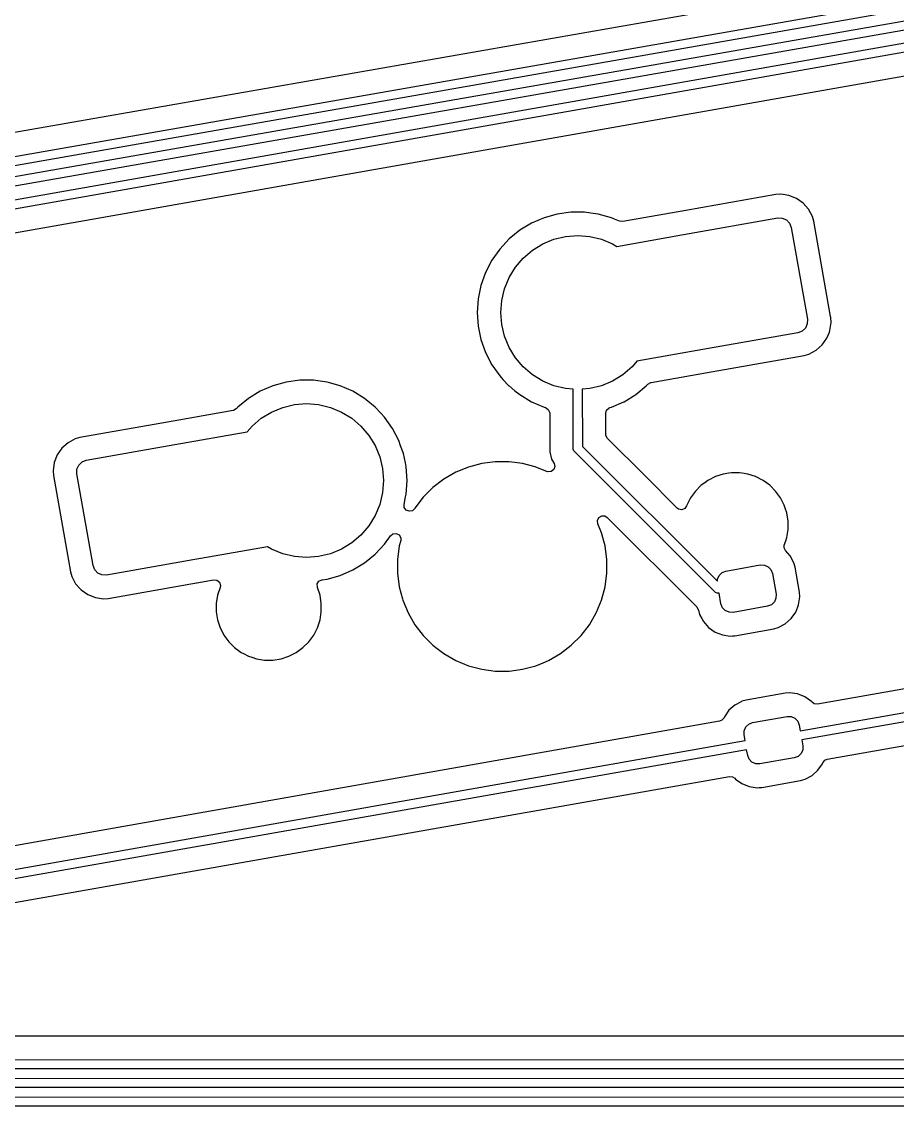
# Model space of a CAD drawing. Header units: millimetres. Extents: x 46 to 4458, y 59 to 1499.
# Drawn here: x 1882.48 to 1901.25, y 905.63 to 928.88 of the extents above; entities that cross this region are included whole.
import ezdxf

# ---------------------------------------------------------------- set-up
doc = ezdxf.new("R2010")
doc.units = ezdxf.units.MM
doc.layers.add('BLACK', color=7, linetype='Continuous')

msp = doc.modelspace()

# ---------------------------------------------------------------- linework, layer by layer
at = {"layer": 'BLACK', "linetype": 'Continuous'}
for p, q in [((1930.37297, 934.91591), (1868.2609, 924.04169)), ((1863.09959, 922.62802), (1930.49087, 934.42844)), ((1930.50655, 934.23009), (1863.15344, 922.43635)), ((1863.29959, 922.22802), (1930.69087, 934.02844)), ((1930.70655, 933.83009), (1863.35324, 922.03632)), ((1863.49953, 921.74565), (1930.89076, 933.62842)), ((1930.90663, 933.43008), (1863.55325, 921.55398)), ((1863.83731, 921.09584), (1930.94996, 932.92756)), ((1898.64792, 925.17458), (1896.7166, 924.83404)), ((1898.75096, 925.18209), (1898.64792, 925.17458)), ((1898.80221, 925.17458), (1898.75096, 925.18209)), ((1898.75096, 925.18209), (1898.75096, 925.18209)), ((1898.92456, 925.15666), (1898.80221, 925.17458)), ((1899.0876, 925.09189), (1898.92456, 925.15666)), ((1899.23131, 924.99126), (1899.0876, 925.09189)), ((1899.34795, 924.8602), (1899.23131, 924.99126)), ((1899.23131, 924.99126), (1899.23131, 924.99126)), ((1899.23131, 924.99126), (1899.23131, 924.99126)), ((1893.95858, 924.75799), (1893.67529, 924.67862)), ((1893.95859, 924.75799), (1893.95858, 924.75799)), ((1894.25004, 924.79805), (1893.95859, 924.75799)), ((1894.54424, 924.79805), (1894.25004, 924.79805)), ((1894.25004, 924.79805), (1894.25004, 924.79805)), ((1894.6778, 924.77969), (1894.54424, 924.79805)), ((1894.54424, 924.79805), (1894.54424, 924.79805)), ((1894.8357, 924.75799), (1894.6778, 924.77969)), ((1895.11898, 924.67862), (1894.8357, 924.75799)), ((1894.8357, 924.75799), (1894.8357, 924.75799)), ((1894.8357, 924.75799), (1894.8357, 924.75799)), ((1896.71659, 924.83404), (1895.3625, 924.59527)), ((1896.7166, 924.83404), (1896.71659, 924.83404)), ((1899.43121, 924.70577), (1899.34795, 924.8602)), ((1899.4594, 924.60637), (1899.43121, 924.70577)), ((1893.40546, 924.56141), (1893.15409, 924.40855)), ((1893.67529, 924.67862), (1893.40546, 924.56141)), ((1893.40546, 924.56141), (1893.40546, 924.56141)), ((1895.1833, 924.65068), (1895.11898, 924.67862)), ((1895.29163, 924.60363), (1895.1833, 924.65068)), ((1895.29306, 924.60302), (1895.29163, 924.60363)), ((1895.3625, 924.59527), (1895.29306, 924.60302)), ((1896.66672, 924.31702), (1898.68558, 924.673)), ((1898.68558, 924.673), (1898.7831, 924.67087)), ((1898.7831, 924.67087), (1898.87238, 924.63159)), ((1898.87238, 924.63159), (1898.93984, 924.56112)), ((1898.93984, 924.56112), (1898.97519, 924.47021)), ((1898.97519, 924.47021), (1899.32249, 922.5006)), ((1899.81956, 922.56381), (1899.4594, 924.60637)), ((1893.15409, 924.40855), (1892.92588, 924.22289)), ((1893.88726, 924.21679), (1894.13902, 924.27724)), ((1894.13902, 924.27724), (1894.39714, 924.29755)), ((1894.39714, 924.29755), (1894.65526, 924.27724)), ((1894.65526, 924.27724), (1894.90702, 924.21679)), ((1895.2334, 924.06429), (1896.66672, 924.31702)), ((1896.66672, 924.31702), (1896.66672, 924.31702)), ((1892.72507, 924.00788), (1892.55542, 923.76754)), ((1892.92588, 924.22289), (1892.72507, 924.00788)), ((1893.42729, 923.98243), (1893.64806, 924.11771)), ((1893.64806, 924.11771), (1893.88726, 924.21679)), ((1894.90702, 924.21679), (1895.14622, 924.11771)), ((1895.14622, 924.11771), (1895.2334, 924.06429)), ((1892.55542, 923.76753), (1892.42007, 923.50631)), ((1892.55542, 923.76754), (1892.55542, 923.76753)), ((1893.06226, 923.6174), (1893.23041, 923.81428)), ((1893.23041, 923.81428), (1893.42729, 923.98243)), ((1892.92698, 923.39664), (1893.06226, 923.6174)), ((1892.42007, 923.50631), (1892.32155, 923.22911)), ((1892.8279, 923.15743), (1892.92698, 923.39664)), ((1892.32154, 923.2291), (1892.26169, 922.94107)), ((1892.32155, 923.22911), (1892.32154, 923.2291)), ((1892.76745, 922.90567), (1892.8279, 923.15743)), ((1892.26169, 922.94106), (1892.24162, 922.64755)), ((1892.26169, 922.94107), (1892.26169, 922.94106)), ((1892.74714, 922.64755), (1892.76745, 922.90567)), ((1892.24162, 922.64755), (1892.26169, 922.35404)), ((1892.76745, 922.38943), (1892.74714, 922.64755)), ((1892.8279, 922.13767), (1892.76745, 922.38943)), ((1899.32036, 922.40307), (1899.28107, 922.31379)), ((1899.32249, 922.5006), (1899.32036, 922.40307)), ((1899.80615, 922.26162), (1899.83157, 922.43521)), ((1899.82407, 922.53826), (1899.81956, 922.56381)), ((1899.83157, 922.43521), (1899.82407, 922.53826)), ((1892.26169, 922.35404), (1892.26169, 922.35404)), ((1892.26169, 922.35404), (1892.32154, 922.06601)), ((1899.1197, 922.21098), (1897.19932, 921.87237)), ((1899.21061, 922.24634), (1899.1197, 922.21098)), ((1899.28107, 922.31379), (1899.21061, 922.24634)), ((1899.74137, 922.09857), (1899.79214, 922.22637)), ((1899.79214, 922.22637), (1899.80614, 922.26162)), ((1899.80614, 922.26162), (1899.80614, 922.26162)), ((1899.80614, 922.26162), (1899.80615, 922.26162)), ((1892.32154, 922.06601), (1892.32155, 922.06599)), ((1892.32155, 922.06599), (1892.42007, 921.78879)), ((1892.92698, 921.89847), (1892.8279, 922.13767)), ((1899.50968, 921.83823), (1899.64074, 921.95486)), ((1899.64074, 921.95486), (1899.74137, 922.09857)), ((1892.42007, 921.78879), (1892.55542, 921.52757)), ((1893.06226, 921.67771), (1892.92698, 921.89847)), ((1893.23041, 921.48083), (1893.06226, 921.67771)), ((1897.19932, 921.87237), (1895.6676, 921.60229)), ((1897.1385, 921.35342), (1899.25585, 921.72677)), ((1897.19932, 921.87237), (1897.19932, 921.87237)), ((1899.25585, 921.72677), (1899.35526, 921.75496)), ((1899.35526, 921.75496), (1899.50968, 921.83823)), ((1892.55542, 921.52757), (1892.55542, 921.52757)), ((1892.55542, 921.52757), (1892.72507, 921.28723)), ((1893.42729, 921.31267), (1893.23041, 921.48083)), ((1895.56387, 921.48083), (1895.36699, 921.31267)), ((1895.6676, 921.60229), (1895.56387, 921.48083)), ((1892.72507, 921.28723), (1892.79594, 921.21135)), ((1892.79594, 921.21135), (1892.92371, 921.07454)), ((1893.64806, 921.17739), (1893.42729, 921.31267)), ((1895.36699, 921.31267), (1895.14622, 921.17739)), ((1895.97321, 921.14795), (1897.1385, 921.35342)), ((1897.1385, 921.35342), (1897.1385, 921.35342)), ((1887.86283, 921.07454), (1887.593, 920.95734)), ((1888.14612, 921.15391), (1887.86283, 921.07454)), ((1888.43758, 921.19397), (1888.14612, 921.15391)), ((1888.14612, 921.15391), (1888.14612, 921.15391)), ((1888.73178, 921.19397), (1888.43758, 921.19397)), ((1888.43758, 921.19397), (1888.43758, 921.19397)), ((1888.8775, 921.17394), (1888.73178, 921.19397)), ((1888.73178, 921.19397), (1888.73178, 921.19397)), ((1889.02323, 921.15391), (1888.8775, 921.17394)), ((1889.02324, 921.15391), (1889.02323, 921.15391)), ((1889.02323, 921.15391), (1889.02323, 921.15391)), ((1889.30652, 921.07454), (1889.02324, 921.15391)), ((1889.57635, 920.95734), (1889.30652, 921.07454)), ((1892.92371, 921.07454), (1892.92588, 921.07221)), ((1892.92588, 921.07221), (1893.05118, 920.97028)), ((1893.88726, 921.07831), (1893.64806, 921.17739)), ((1894.13902, 921.01787), (1893.88726, 921.07831)), ((1894.29822, 921.00534), (1894.13902, 921.01787)), ((1894.29906, 919.71811), (1894.29822, 921.00534)), ((1894.65526, 921.01787), (1894.49631, 921.00536)), ((1894.49631, 921.00536), (1894.49711, 919.7757)), ((1894.90702, 921.07831), (1894.65526, 921.01787)), ((1895.14622, 921.17739), (1894.90702, 921.07831)), ((1895.64019, 920.88655), (1895.8684, 921.07222)), ((1895.8684, 921.07222), (1895.90413, 921.11048)), ((1895.90413, 921.11048), (1895.96427, 921.14603)), ((1895.96427, 921.14603), (1895.97321, 921.14795)), ((1887.34163, 920.80448), (1887.11342, 920.61881)), ((1887.593, 920.95733), (1887.34163, 920.80448)), ((1887.593, 920.95734), (1887.593, 920.95733)), ((1889.57636, 920.95733), (1889.57635, 920.95734)), ((1889.82772, 920.80448), (1889.57636, 920.95733)), ((1889.82772, 920.80447), (1889.82772, 920.80448)), ((1889.82773, 920.80447), (1889.82772, 920.80447)), ((1889.86256, 920.77613), (1889.82773, 920.80447)), ((1890.05593, 920.61881), (1889.86256, 920.77613)), ((1893.05118, 920.97028), (1893.15409, 920.88655)), ((1893.15409, 920.88655), (1893.15409, 920.88655)), ((1893.15409, 920.88655), (1893.15409, 920.88655)), ((1893.15409, 920.88655), (1893.40546, 920.73369)), ((1895.39088, 920.73495), (1895.64019, 920.88655)), ((1887.0086, 920.54307), (1885.84485, 920.33787)), ((1887.01754, 920.54499), (1887.0086, 920.54307)), ((1887.07769, 920.58055), (1887.01754, 920.54499)), ((1887.11342, 920.61881), (1887.07769, 920.58055)), ((1887.11342, 920.61881), (1887.11342, 920.61881)), ((1887.61483, 920.37835), (1887.83559, 920.51363)), ((1887.83559, 920.51363), (1888.0748, 920.61272)), ((1888.0748, 920.61272), (1888.32656, 920.67316)), ((1888.32656, 920.67316), (1888.58468, 920.69347)), ((1888.58468, 920.69347), (1888.84279, 920.67316)), ((1888.84279, 920.67316), (1889.09456, 920.61272)), ((1889.09456, 920.61272), (1889.33376, 920.51363)), ((1889.33376, 920.51363), (1889.55452, 920.37835)), ((1890.05594, 920.61881), (1890.05593, 920.61881)), ((1890.1802, 920.48575), (1890.05594, 920.61881)), ((1890.05594, 920.61881), (1890.05594, 920.61881)), ((1893.40546, 920.73369), (1893.40546, 920.73369)), ((1893.40546, 920.73369), (1893.6753, 920.61648)), ((1893.6753, 920.61648), (1893.70609, 920.60786)), ((1893.70609, 920.60786), (1893.76534, 920.57082)), ((1893.76534, 920.57082), (1893.79515, 920.50763)), ((1894.99764, 920.48845), (1895.01733, 920.55549)), ((1895.01733, 920.55549), (1895.07013, 920.60125)), ((1895.07013, 920.60125), (1895.08819, 920.60786)), ((1895.08819, 920.60786), (1895.11898, 920.61648)), ((1895.11898, 920.61648), (1895.38882, 920.73369)), ((1895.11898, 920.61648), (1895.11898, 920.61648)), ((1895.38882, 920.73369), (1895.39088, 920.73495)), ((1895.38882, 920.73369), (1895.38882, 920.73369)), ((1885.60461, 920.29551), (1883.72597, 919.96426)), ((1885.84332, 920.3376), (1885.60461, 920.29551)), ((1885.84485, 920.33787), (1885.84332, 920.3376)), ((1885.84332, 920.3376), (1885.84332, 920.3376)), ((1885.84485, 920.33787), (1885.84485, 920.33787)), ((1887.41795, 920.2102), (1887.61483, 920.37835)), ((1889.55452, 920.37835), (1889.7514, 920.2102)), ((1890.25674, 920.4038), (1890.1802, 920.48575)), ((1890.42639, 920.16346), (1890.25674, 920.4038)), ((1893.79515, 920.50763), (1893.79664, 920.48845)), ((1893.79664, 920.48845), (1893.79664, 919.8236)), ((1894.99764, 920.03702), (1894.99764, 920.48845)), ((1885.75788, 919.81432), (1887.31421, 920.08874)), ((1887.31421, 920.08874), (1887.41795, 920.2102)), ((1889.7514, 920.2102), (1889.91956, 920.01332)), ((1890.4264, 920.16345), (1890.42639, 920.16346)), ((1890.56175, 919.90224), (1890.4264, 920.16345)), ((1890.4264, 920.16345), (1890.4264, 920.16345)), ((1883.47213, 919.8528), (1883.34108, 919.73617)), ((1883.47214, 919.8528), (1883.47213, 919.8528)), ((1883.47213, 919.8528), (1883.47213, 919.8528)), ((1883.47213, 919.8528), (1883.47213, 919.8528)), ((1883.62656, 919.93606), (1883.47214, 919.8528)), ((1883.72596, 919.96426), (1883.62656, 919.93607)), ((1883.62656, 919.93607), (1883.62656, 919.93607)), ((1883.62656, 919.93607), (1883.62656, 919.93606)), ((1883.72597, 919.96426), (1883.72596, 919.96426)), ((1883.86212, 919.48004), (1885.75788, 919.81432)), ((1889.91956, 920.01332), (1890.05484, 919.79256)), ((1890.60211, 919.78867), (1890.56175, 919.90224)), ((1893.79664, 919.8236), (1893.79664, 919.82358)), ((1893.79664, 919.82358), (1893.79664, 919.65787)), ((1895.00047, 920.01067), (1894.99764, 920.03702)), ((1895.03396, 919.94934), (1895.00047, 920.01067)), ((1895.8334, 919.1499), (1895.03396, 919.94934)), ((1883.24044, 919.59245), (1883.17567, 919.42941)), ((1883.24045, 919.59246), (1883.24044, 919.59245)), ((1883.34107, 919.73617), (1883.24045, 919.59246)), ((1883.34108, 919.73617), (1883.34107, 919.73617)), ((1890.05484, 919.79256), (1890.15392, 919.55335)), ((1890.66027, 919.62503), (1890.60211, 919.78867)), ((1890.66027, 919.62502), (1890.66027, 919.62503)), ((1890.70259, 919.42137), (1890.66027, 919.62502)), ((1893.79664, 919.65787), (1893.79664, 919.65787)), ((1893.79664, 919.65787), (1893.83756, 919.50514)), ((1894.29906, 919.71742), (1894.29906, 919.71811)), ((1894.31399, 919.68137), (1894.29906, 919.71742)), ((1894.32643, 919.66622), (1894.31399, 919.68137)), ((1897.35175, 916.64361), (1894.32643, 919.66622)), ((1894.49711, 919.7757), (1897.39124, 916.88417)), ((1883.17567, 919.42941), (1883.15024, 919.25582)), ((1883.66146, 919.28795), (1883.70075, 919.37724)), ((1883.70075, 919.37724), (1883.77121, 919.44469)), ((1883.77121, 919.44469), (1883.86212, 919.48004)), ((1890.15392, 919.55335), (1890.21436, 919.30159)), ((1890.72013, 919.33698), (1890.70259, 919.42137)), ((1892.33906, 919.40966), (1892.05487, 919.33351)), ((1892.63074, 919.44806), (1892.33906, 919.40966)), ((1892.63075, 919.44806), (1892.63074, 919.44806)), ((1892.63076, 919.44806), (1892.63075, 919.44806)), ((1892.92497, 919.44806), (1892.63076, 919.44806)), ((1892.92498, 919.44806), (1892.92497, 919.44806)), ((1892.92497, 919.44806), (1892.92497, 919.44806)), ((1893.21666, 919.40966), (1892.92498, 919.44806)), ((1893.48789, 919.33698), (1893.21666, 919.40966)), ((1893.21666, 919.40966), (1893.21666, 919.40966)), ((1893.21666, 919.40966), (1893.21666, 919.40966)), ((1893.83756, 919.50514), (1893.85958, 919.467)), ((1893.85958, 919.467), (1893.85958, 919.467)), ((1893.85958, 919.467), (1893.85959, 919.467)), ((1893.85959, 919.467), (1893.89099, 919.41261)), ((1893.89099, 919.41261), (1893.90746, 919.34471)), ((1883.15024, 919.25582), (1883.15775, 919.15277)), ((1883.15775, 919.15277), (1883.52242, 917.08466)), ((1883.65933, 919.19043), (1883.66146, 919.28795)), ((1884.00663, 917.22081), (1883.65933, 919.19043)), ((1890.21436, 919.30159), (1890.23468, 919.04347)), ((1890.7402, 919.04347), (1890.72013, 919.33698)), ((1891.78305, 919.22092), (1891.52827, 919.07382)), ((1891.78307, 919.22093), (1891.78305, 919.22092)), ((1892.05487, 919.33351), (1891.78307, 919.22093)), ((1893.50086, 919.33351), (1893.48789, 919.33698)), ((1893.73615, 919.23605), (1893.50086, 919.33351)), ((1893.76013, 919.22885), (1893.73615, 919.23605)), ((1893.82968, 919.23549), (1893.76013, 919.22885)), ((1893.8846, 919.27868), (1893.82968, 919.23549)), ((1893.90746, 919.34471), (1893.8846, 919.27868)), ((1896.52781, 918.45549), (1895.8334, 919.1499)), ((1897.34864, 919.12884), (1897.19079, 919.04841)), ((1897.51713, 919.18358), (1897.34864, 919.12884)), ((1897.34864, 919.12884), (1897.34864, 919.12884)), ((1897.63596, 919.2024), (1897.51713, 919.18358)), ((1897.69211, 919.21129), (1897.63596, 919.2024)), ((1897.86926, 919.21129), (1897.69211, 919.21129)), ((1897.92541, 919.2024), (1897.86926, 919.21129)), ((1898.04424, 919.18358), (1897.92541, 919.2024)), ((1898.21272, 919.12884), (1898.04424, 919.18358)), ((1898.21273, 919.12884), (1898.21272, 919.12884)), ((1898.36158, 919.05299), (1898.21273, 919.12884)), ((1890.23468, 919.04347), (1890.21436, 918.78536)), ((1890.72013, 918.74996), (1890.7402, 919.04347)), ((1891.29484, 918.89471), (1891.08682, 918.68668)), ((1891.29485, 918.89471), (1891.29484, 918.89471)), ((1891.52826, 919.07381), (1891.29485, 918.89471)), ((1891.52827, 919.07382), (1891.52826, 919.07381)), ((1897.04747, 918.94428), (1896.9222, 918.81901)), ((1897.12038, 918.99725), (1897.04747, 918.94428)), ((1897.04747, 918.94428), (1897.04747, 918.94428)), ((1897.04747, 918.94428), (1897.04747, 918.94428)), ((1897.19079, 919.04841), (1897.12038, 918.99725)), ((1898.37057, 919.04841), (1898.36158, 919.05299)), ((1898.5139, 918.94428), (1898.37057, 919.04841)), ((1898.63917, 918.81901), (1898.5139, 918.94428)), ((1890.21436, 918.78536), (1890.15392, 918.5336)), ((1890.67529, 918.53422), (1890.70907, 918.69675)), ((1890.70907, 918.69675), (1890.72013, 918.74996)), ((1891.08681, 918.68667), (1890.90771, 918.45327)), ((1891.08682, 918.68668), (1891.08681, 918.68667)), ((1896.81807, 918.67569), (1896.73764, 918.51784)), ((1896.87942, 918.76013), (1896.81807, 918.67569)), ((1896.9222, 918.81901), (1896.87942, 918.76013)), ((1896.9222, 918.81901), (1896.9222, 918.81901)), ((1896.9222, 918.81901), (1896.9222, 918.81901)), ((1898.7433, 918.67568), (1898.63917, 918.81901)), ((1898.77458, 918.61429), (1898.7433, 918.67568)), ((1890.15392, 918.5336), (1890.05484, 918.29439)), ((1890.67952, 918.46844), (1890.67529, 918.53422)), ((1890.72004, 918.41152), (1890.67952, 918.46844)), ((1890.90408, 918.44698), (1890.85351, 918.39877)), ((1890.9077, 918.45325), (1890.90408, 918.44698)), ((1890.90771, 918.45327), (1890.9077, 918.45325)), ((1896.56078, 918.43189), (1896.52781, 918.45549)), ((1896.62963, 918.41998), (1896.56078, 918.43189)), ((1896.69398, 918.44718), (1896.62963, 918.41998)), ((1896.73342, 918.50485), (1896.69398, 918.44718)), ((1896.73764, 918.51784), (1896.73342, 918.50485)), ((1898.82373, 918.51784), (1898.77458, 918.61429)), ((1898.82373, 918.51783), (1898.82373, 918.51784)), ((1898.84471, 918.45326), (1898.82373, 918.51783)), ((1898.87847, 918.34935), (1898.84471, 918.45326)), ((1890.05484, 918.29439), (1889.91956, 918.07363)), ((1890.78491, 918.38555), (1890.72004, 918.41152)), ((1890.85351, 918.39877), (1890.78491, 918.38555)), ((1894.82027, 918.18918), (1894.85155, 918.25166)), ((1894.82774, 918.11972), (1894.82027, 918.18918)), ((1894.85155, 918.25166), (1894.91164, 918.28731)), ((1894.91164, 918.28731), (1894.98146, 918.28482)), ((1894.98146, 918.28482), (1895.02998, 918.25485)), ((1895.02998, 918.25485), (1896.949, 916.33583)), ((1898.90618, 918.17437), (1898.87847, 918.34935)), ((1889.91956, 918.07363), (1889.7514, 917.87675)), ((1894.90771, 917.92665), (1894.82774, 918.11972)), ((1898.87847, 917.82224), (1898.90618, 917.99722)), ((1898.90618, 917.99722), (1898.90618, 918.17437)), ((1889.7514, 917.87675), (1889.55452, 917.7086)), ((1890.25674, 917.68315), (1890.38115, 917.8594)), ((1890.38115, 917.8594), (1890.43589, 917.90281)), ((1890.43589, 917.90281), (1890.50542, 917.90974)), ((1890.50542, 917.90974), (1890.56765, 917.87799)), ((1890.56765, 917.87799), (1890.60284, 917.81762)), ((1890.60223, 917.7558), (1890.57186, 917.64246)), ((1890.60284, 917.81762), (1890.60223, 917.7558)), ((1894.98386, 917.64246), (1894.90771, 917.92665)), ((1898.8265, 917.66228), (1898.85684, 917.75566)), ((1898.85684, 917.75566), (1898.87847, 917.82224)), ((1887.74842, 917.62674), (1886.3151, 917.374)), ((1887.83559, 917.57331), (1887.74842, 917.62674)), ((1888.0748, 917.47423), (1887.83559, 917.57331)), ((1889.33376, 917.57331), (1889.09456, 917.47423)), ((1889.55452, 917.7086), (1889.33376, 917.57331)), ((1890.05594, 917.46814), (1890.25674, 917.68315)), ((1890.57186, 917.64246), (1890.53346, 917.35078)), ((1890.57186, 917.64246), (1890.57186, 917.64246)), ((1895.02226, 917.35077), (1894.98386, 917.64246)), ((1898.82193, 917.60469), (1898.8265, 917.66228)), ((1898.8518, 917.54153), (1898.82193, 917.60469)), ((1898.94889, 917.43242), (1898.8518, 917.54153)), ((1886.192, 917.3523), (1884.29624, 917.01802)), ((1886.19258, 917.3524), (1886.192, 917.3523)), ((1886.3151, 917.374), (1886.19258, 917.3524)), ((1886.3151, 917.374), (1886.3151, 917.374)), ((1888.32656, 917.41379), (1888.0748, 917.47423)), ((1888.58468, 917.39347), (1888.32656, 917.41379)), ((1888.84279, 917.41379), (1888.58468, 917.39347)), ((1889.09456, 917.47423), (1888.84279, 917.41379)), ((1889.57636, 917.12961), (1889.82773, 917.28247)), ((1889.82773, 917.28247), (1890.05594, 917.46814)), ((1890.53346, 917.35078), (1890.53346, 917.35076)), ((1890.53346, 917.35076), (1890.53346, 917.05656)), ((1895.02226, 917.05656), (1895.02226, 917.35077)), ((1899.02938, 917.28314), (1898.94889, 917.43242)), ((1899.05663, 917.18705), (1899.02938, 917.28314)), ((1883.52242, 917.08466), (1883.52242, 917.08465)), ((1883.52242, 917.08465), (1883.5506, 916.98525)), ((1884.04198, 917.1299), (1884.00663, 917.22081)), ((1884.10944, 917.05944), (1884.04198, 917.1299)), ((1884.19872, 917.02015), (1884.10944, 917.05944)), ((1889.30652, 917.01241), (1889.57636, 917.12961)), ((1890.53346, 917.05656), (1890.53346, 917.05655)), ((1890.53346, 917.05655), (1890.57184, 916.765)), ((1894.98386, 916.76486), (1895.02226, 917.05656)), ((1897.42764, 917.01228), (1897.49105, 917.07299)), ((1897.49105, 917.07299), (1897.57287, 917.10481)), ((1897.57287, 917.10481), (1898.31148, 917.23504)), ((1898.31148, 917.23504), (1898.39925, 917.23313)), ((1898.39925, 917.23313), (1898.47961, 917.19777)), ((1898.47961, 917.19777), (1898.54031, 917.13435)), ((1898.54031, 917.13435), (1898.57213, 917.05253)), ((1898.57213, 917.05253), (1898.65027, 916.60937)), ((1899.15157, 916.64867), (1899.05663, 917.18705)), ((1916.20084, 917.19133), (1899.53791, 914.25321)), ((1883.5506, 916.98525), (1883.55061, 916.98525)), ((1883.55061, 916.98525), (1883.55061, 916.98525)), ((1883.55061, 916.98525), (1883.63387, 916.83083)), ((1883.63387, 916.83083), (1883.72446, 916.72903)), ((1884.29624, 917.01802), (1884.19872, 917.02015)), ((1884.3339, 916.51644), (1886.22643, 916.85015)), ((1886.22643, 916.85015), (1886.22645, 916.85015)), ((1886.22645, 916.85015), (1886.23176, 916.85109)), ((1886.23176, 916.85109), (1886.59277, 916.91474)), ((1886.23176, 916.85109), (1886.23176, 916.85109)), ((1886.59277, 916.91474), (1886.66221, 916.907)), ((1886.66221, 916.907), (1886.71644, 916.86294)), ((1886.71644, 916.86294), (1886.73824, 916.79656)), ((1886.73824, 916.79656), (1886.73224, 916.75431)), ((1888.81484, 916.82723), (1888.85092, 916.88707)), ((1888.81684, 916.75739), (1888.81484, 916.82723)), ((1888.85092, 916.88707), (1888.91362, 916.91789)), ((1888.91362, 916.91789), (1888.91787, 916.91855)), ((1888.91787, 916.91855), (1889.02323, 916.93303)), ((1889.02323, 916.93303), (1889.30652, 917.01241)), ((1897.39124, 916.88417), (1897.39228, 916.93192)), ((1897.39228, 916.93192), (1897.42764, 917.01228)), ((1883.72446, 916.72903), (1883.75051, 916.69976)), ((1883.75051, 916.69976), (1883.89422, 916.59914)), ((1883.89422, 916.59914), (1884.05726, 916.53436)), ((1886.67725, 916.58509), (1886.64954, 916.41011)), ((1886.73224, 916.75431), (1886.67725, 916.58509)), ((1888.81808, 916.75357), (1888.81684, 916.75739)), ((1888.87282, 916.58508), (1888.81808, 916.75357)), ((1888.81808, 916.75357), (1888.81808, 916.75357)), ((1888.90054, 916.41011), (1888.87282, 916.58508)), ((1890.57184, 916.765), (1890.57186, 916.76486)), ((1890.57186, 916.76486), (1890.64044, 916.50894)), ((1894.90771, 916.48067), (1894.98386, 916.76486)), ((1897.3878, 916.62868), (1897.35175, 916.64361)), ((1897.40731, 916.62676), (1897.3878, 916.62868)), ((1897.42868, 916.62683), (1897.40731, 916.62676)), ((1897.46851, 916.40099), (1897.42868, 916.62683)), ((1898.65027, 916.60937), (1898.64836, 916.5216)), ((1899.15882, 916.54905), (1899.15157, 916.64867)), ((1899.1671, 913.67832), (1916.74581, 916.77853)), ((1916.78021, 916.58346), (1899.20149, 913.48325)), ((1884.05726, 916.53436), (1884.05726, 916.53436)), ((1884.05726, 916.53436), (1884.05726, 916.53436)), ((1884.05726, 916.53436), (1884.23085, 916.50894)), ((1884.23085, 916.50894), (1884.3339, 916.51644)), ((1886.64954, 916.41011), (1886.64954, 916.23295)), ((1888.90054, 916.23295), (1888.90054, 916.41011)), ((1890.64044, 916.50894), (1890.64801, 916.48067)), ((1890.64801, 916.48067), (1890.7606, 916.20887)), ((1894.80051, 916.22186), (1894.90771, 916.48067)), ((1894.90771, 916.48067), (1894.90771, 916.48067)), ((1894.90771, 916.48067), (1894.90771, 916.48067)), ((1896.949, 916.33583), (1896.98249, 916.2745)), ((1897.50032, 916.31917), (1897.46851, 916.40099)), ((1898.46776, 916.34872), (1897.72916, 916.21848)), ((1898.54959, 916.38053), (1898.46776, 916.34872)), ((1898.613, 916.44124), (1898.54959, 916.38053)), ((1898.64836, 916.5216), (1898.613, 916.44124)), ((1899.07163, 916.22364), (1899.1162, 916.33583)), ((1899.1162, 916.33583), (1899.13424, 916.38125)), ((1899.13424, 916.38125), (1899.15882, 916.54905)), ((1886.64954, 916.23295), (1886.67725, 916.05797)), ((1888.87282, 916.05797), (1888.90054, 916.23295)), ((1890.7606, 916.20887), (1890.7606, 916.20885)), ((1890.7606, 916.20885), (1890.9077, 915.95407)), ((1894.64802, 915.95406), (1894.79512, 916.20886)), ((1894.79512, 916.20886), (1894.80051, 916.22186)), ((1896.98249, 916.2745), (1896.98344, 916.26968)), ((1896.98344, 916.26968), (1896.98401, 916.26647)), ((1896.98401, 916.26647), (1896.98401, 916.26647)), ((1896.98401, 916.26647), (1897.01125, 916.17038)), ((1897.01125, 916.17038), (1897.01125, 916.17038)), ((1897.01125, 916.17038), (1897.01126, 916.17038)), ((1897.01126, 916.17038), (1897.05745, 916.0847)), ((1897.56103, 916.25575), (1897.50032, 916.31917)), ((1897.64139, 916.22039), (1897.56103, 916.25575)), ((1897.72916, 916.21848), (1897.64139, 916.22039)), ((1898.97435, 916.0847), (1899.07163, 916.22363)), ((1899.07163, 916.22363), (1899.07163, 916.22364)), ((1899.07163, 916.22364), (1899.07163, 916.22364)), ((1886.67725, 916.05797), (1886.73199, 915.88949)), ((1886.73199, 915.88949), (1886.732, 915.88949)), ((1886.732, 915.88949), (1886.80106, 915.75395)), ((1888.73765, 915.73164), (1888.81808, 915.88949)), ((1888.81808, 915.88949), (1888.87282, 916.05797)), ((1890.9077, 915.95407), (1890.90771, 915.95406)), ((1890.90771, 915.95406), (1891.08681, 915.72065)), ((1894.46891, 915.72065), (1894.64802, 915.95406)), ((1897.05745, 916.0847), (1897.09175, 916.0211)), ((1897.09175, 916.0211), (1897.20449, 915.89441)), ((1897.20449, 915.89441), (1897.20449, 915.8944)), ((1897.20449, 915.8944), (1897.34342, 915.79713)), ((1897.76846, 915.71719), (1898.60228, 915.86421)), ((1898.60228, 915.86421), (1898.69838, 915.89146)), ((1898.69838, 915.89146), (1898.84766, 915.97196)), ((1898.84766, 915.97196), (1898.97435, 916.0847)), ((1899.74646, 913.07045), (1916.4094, 916.00858)), ((1886.80106, 915.75395), (1886.81242, 915.73164)), ((1886.81242, 915.73164), (1886.91656, 915.58831)), ((1888.63352, 915.58831), (1888.73765, 915.73164)), ((1891.08681, 915.72065), (1891.08682, 915.72065)), ((1891.08682, 915.72065), (1891.29484, 915.51262)), ((1894.26087, 915.51261), (1894.46891, 915.72065)), ((1897.34342, 915.79713), (1897.34342, 915.79713)), ((1897.34342, 915.79713), (1897.50104, 915.73451)), ((1897.50104, 915.73451), (1897.66884, 915.70993)), ((1897.66884, 915.70993), (1897.71266, 915.71312)), ((1897.66884, 915.70993), (1897.66884, 915.70993)), ((1897.66884, 915.70993), (1897.66884, 915.70993)), ((1897.71266, 915.71312), (1897.76846, 915.71719)), ((1886.91656, 915.58831), (1887.04182, 915.46305)), ((1887.04182, 915.46305), (1887.18515, 915.35891)), ((1888.36493, 915.35891), (1888.50825, 915.46305)), ((1888.50825, 915.46305), (1888.63352, 915.58831)), ((1891.29484, 915.51262), (1891.29485, 915.51261)), ((1891.29485, 915.51261), (1891.38692, 915.44196)), ((1891.38692, 915.44196), (1891.52826, 915.33351)), ((1894.02746, 915.33351), (1894.26087, 915.51261)), ((1887.18515, 915.35891), (1887.23403, 915.33401)), ((1887.23403, 915.33401), (1887.343, 915.27849)), ((1887.343, 915.27849), (1887.343, 915.27849)), ((1887.343, 915.27849), (1887.40783, 915.25742)), ((1887.40783, 915.25742), (1887.51148, 915.22374)), ((1887.51148, 915.22374), (1887.68646, 915.19603)), ((1887.68646, 915.19603), (1887.68646, 915.19603)), ((1887.68646, 915.19603), (1887.86362, 915.19603)), ((1887.86362, 915.19603), (1888.03859, 915.22374)), ((1887.86362, 915.19603), (1887.86362, 915.19603)), ((1888.03859, 915.22374), (1888.20708, 915.27849)), ((1888.20708, 915.27849), (1888.36493, 915.35891)), ((1891.52826, 915.33351), (1891.52827, 915.3335)), ((1891.52827, 915.3335), (1891.78305, 915.1864)), ((1891.78305, 915.1864), (1891.78307, 915.1864)), ((1891.78307, 915.1864), (1892.05487, 915.07381)), ((1893.65866, 915.13918), (1893.77266, 915.1864)), ((1893.77266, 915.1864), (1894.02746, 915.33351)), ((1893.77266, 915.1864), (1893.77266, 915.1864)), ((1893.77266, 915.1864), (1893.77266, 915.1864)), ((1892.05487, 915.07381), (1892.05487, 915.07381)), ((1892.05487, 915.07381), (1892.05487, 915.07381)), ((1892.05487, 915.07381), (1892.33906, 914.99766)), ((1892.33906, 914.99766), (1892.63076, 914.95926)), ((1892.63076, 914.95926), (1892.63076, 914.95926)), ((1892.63076, 914.95926), (1892.92496, 914.95926)), ((1892.92496, 914.95926), (1892.92497, 914.95926)), ((1892.92497, 914.95926), (1893.21666, 914.99766)), ((1893.21666, 914.99766), (1893.50085, 915.07381)), ((1893.50085, 915.07381), (1893.65866, 915.13918)), ((1898.84521, 914.48647), (1898.0114, 914.33944)), ((1898.84523, 914.48647), (1898.84521, 914.48647)), ((1898.94483, 914.49373), (1898.84523, 914.48647)), ((1899.11264, 914.46915), (1898.94483, 914.49373)), ((1899.11264, 914.46914), (1899.11264, 914.46915)), ((1899.27026, 914.40653), (1899.11264, 914.46914)), ((1897.89849, 914.30313), (1897.76602, 914.2317)), ((1897.9153, 914.31219), (1897.89849, 914.30313)), ((1898.01139, 914.33944), (1897.9153, 914.31219)), ((1897.9153, 914.31219), (1897.9153, 914.31219)), ((1897.9153, 914.31219), (1897.9153, 914.31219)), ((1897.9153, 914.31219), (1897.9153, 914.31219)), ((1898.0114, 914.33944), (1898.01139, 914.33944)), ((1899.40918, 914.30925), (1899.27026, 914.40653)), ((1899.27026, 914.40653), (1899.27026, 914.40653)), ((1899.42248, 914.29431), (1899.40918, 914.30925)), ((1899.42374, 914.29289), (1899.42248, 914.29431)), ((1899.46847, 914.26095), (1899.42374, 914.29289)), ((1899.53791, 914.25321), (1899.46847, 914.26095)), ((1897.63933, 914.11895), (1897.54205, 913.98002)), ((1897.76602, 914.2317), (1897.63933, 914.11895)), ((1897.63933, 914.11895), (1897.63933, 914.11895)), ((1897.44026, 913.88334), (1880.77732, 910.94521)), ((1897.49092, 913.90463), (1897.44026, 913.88334)), ((1897.53396, 913.95967), (1897.49092, 913.90463)), ((1897.54205, 913.98002), (1897.53396, 913.95967)), ((1898.00067, 913.76241), (1898.06409, 913.82312)), ((1898.06409, 913.82312), (1898.14591, 913.85494)), ((1898.14591, 913.85494), (1898.88452, 913.98518)), ((1898.88452, 913.98518), (1898.97229, 913.98326)), ((1898.97229, 913.98326), (1899.05264, 913.9479)), ((1899.05264, 913.9479), (1899.11335, 913.88449)), ((1899.11335, 913.88449), (1899.14517, 913.80267)), ((1899.14517, 913.80267), (1899.1671, 913.67832)), ((1897.9634, 913.59429), (1897.96532, 913.68206)), ((1897.98533, 913.46991), (1897.9634, 913.59429)), ((1897.96532, 913.68206), (1898.00067, 913.76241)), ((1880.40662, 910.3697), (1897.98533, 913.46991)), ((1899.20149, 913.48325), (1899.22331, 913.3595)), ((1899.22331, 913.3595), (1899.2214, 913.27173)), ((1898.01973, 913.27484), (1880.44101, 910.17462)), ((1898.04154, 913.15112), (1898.01973, 913.27484)), ((1898.07336, 913.0693), (1898.04154, 913.15112)), ((1899.0408, 913.09885), (1898.3022, 912.96861)), ((1899.12262, 913.13067), (1899.0408, 913.09885)), ((1899.18604, 913.19138), (1899.12262, 913.13067)), ((1899.2214, 913.27173), (1899.18604, 913.19138)), ((1899.69579, 913.04915), (1899.74646, 913.07045)), ((1898.13407, 913.00589), (1898.07336, 913.0693)), ((1898.21443, 912.97053), (1898.13407, 913.00589)), ((1898.3022, 912.96861), (1898.21443, 912.97053)), ((1899.54739, 912.83484), (1899.64466, 912.97376)), ((1899.64466, 912.97376), (1899.65275, 912.99412)), ((1899.65275, 912.99412), (1899.69579, 913.04915)), ((1880.98587, 909.76246), (1897.64881, 912.70058)), ((1897.64881, 912.70058), (1897.71825, 912.69284)), ((1897.71825, 912.69284), (1897.76297, 912.6609)), ((1897.76297, 912.6609), (1897.77753, 912.64454)), ((1897.77753, 912.64454), (1897.78173, 912.6416)), ((1897.78173, 912.6416), (1897.91646, 912.54726)), ((1898.3415, 912.46732), (1899.17532, 912.61435)), ((1899.17532, 912.61435), (1899.27141, 912.6416)), ((1899.27141, 912.6416), (1899.42069, 912.72209)), ((1899.42069, 912.72209), (1899.54739, 912.83484)), ((1897.91646, 912.54726), (1897.91646, 912.54726)), ((1897.91646, 912.54726), (1898.07407, 912.48464)), ((1898.07407, 912.48464), (1898.24188, 912.46006)), ((1898.24188, 912.46006), (1898.2857, 912.46326)), ((1898.24188, 912.46006), (1898.24188, 912.46007)), ((1898.24188, 912.46007), (1898.24188, 912.46006)), ((1898.2857, 912.46326), (1898.3415, 912.46732)), ((1902.64234, 907.13044), (1858.84335, 907.13044)), ((1858.58656, 906.62802), (1902.90371, 906.62994)), ((1902.96194, 906.43186), (1858.54326, 906.42994)), ((1858.42089, 906.22802), (1903.06939, 906.22994)), ((1903.12763, 906.03186), (1858.37757, 906.02994)), ((1903.40483, 905.63186), (1854.67757, 905.62994)), ((1854.72084, 905.82802), (1903.34659, 905.82994))]:
    msp.add_line(p, q, dxfattribs=at)

doc.saveas('drawing.dxf')
